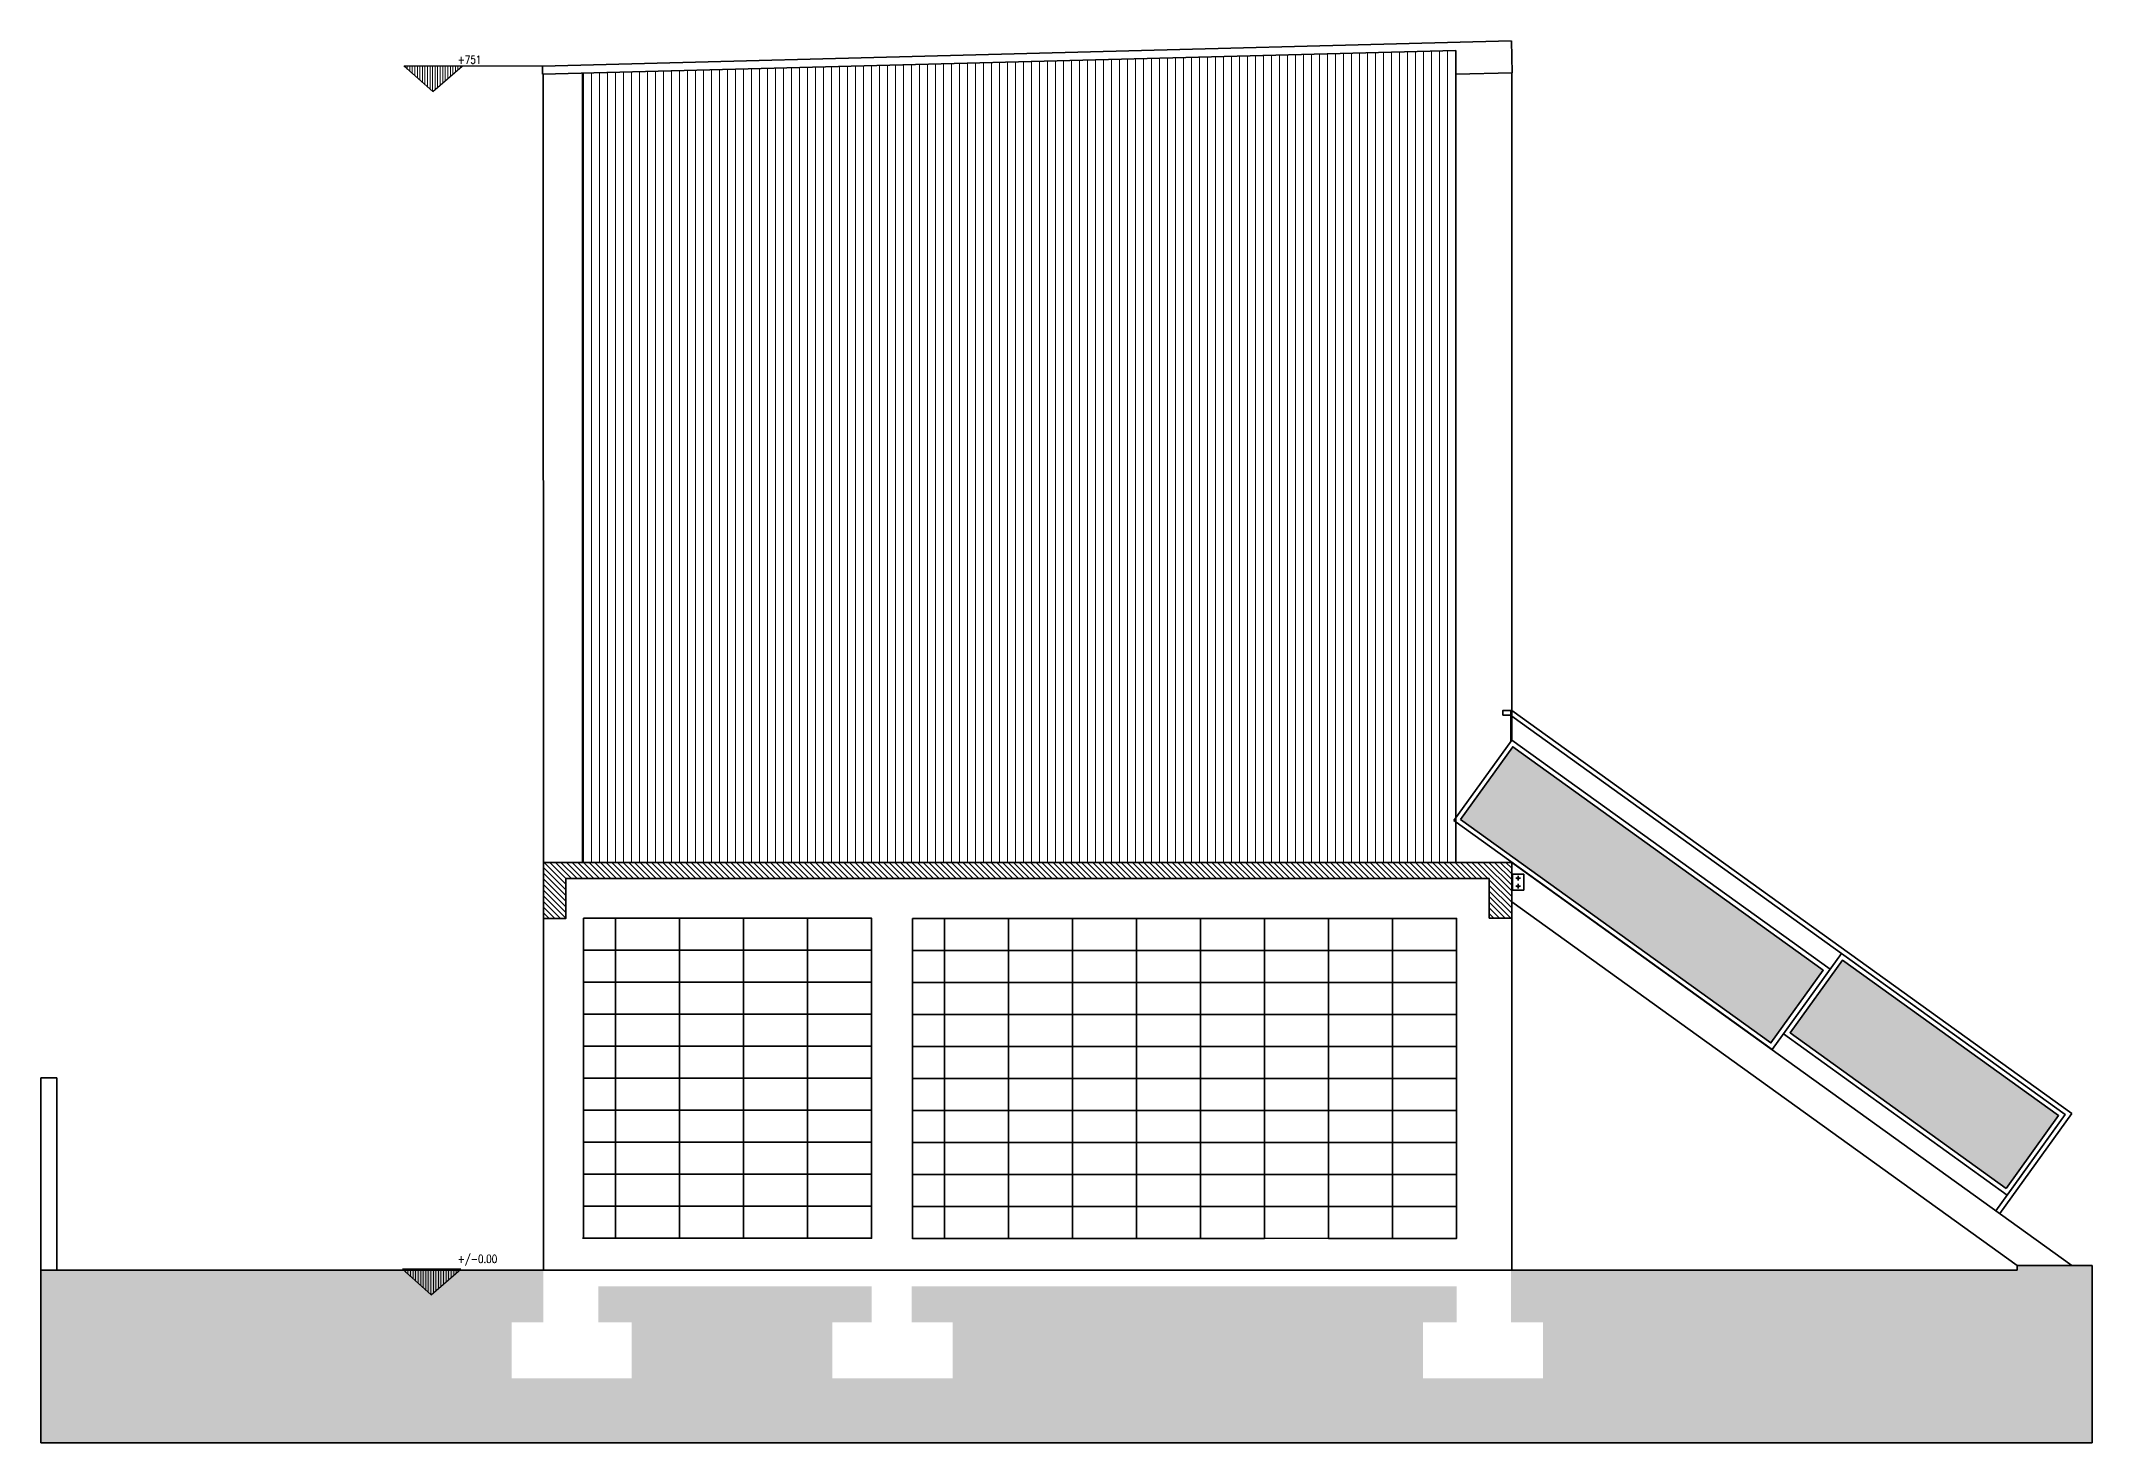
# Model space of a CAD drawing. Header units: metres. Extents: x -90 to 10476, y -9 to 23.
# Drawn here: x -75.43 to -62.61, y 13.93 to 22.69 of the extents above; entities that cross this region are included whole.
import ezdxf

# ---------------------------------------------------------------- set-up
doc = ezdxf.new("R2010")
doc.units = ezdxf.units.M
doc.header["$LTSCALE"] = 5
doc.header["$MEASUREMENT"] = 0
for name, color, linetype, lineweight in [('A-ELEV-MBE1', 7, 'Continuous', 35), ('A-ELEV-PATT', 255, 'Continuous', 18), ('A-SECT-MCUT', 7, 'Continuous', 35), ('A-SECT-PATT', 8, 'Continuous', 18)]:
    doc.layers.add(name, color=color, linetype=linetype, lineweight=lineweight)
doc.layers.add('quote', color=3, linetype='Continuous')
doc.styles.add('E-ROMANS', font='romans.shx', dxfattribs={"width": 0.8})

msp = doc.modelspace()

# ---------------------------------------------------------------- hatches: boundary and pattern name
at = {"layer": 'A-ELEV-PATT'}
h = msp.add_hatch(dxfattribs=at)
h.set_pattern_fill('ANSI31', color=256, scale=0.005, angle=225, style=0)
h.set_pattern_definition([(270, (131.505024, -109.291618), (0.015875, -4e-17), [])])
h.paths.add_polyline_path([(-73.162, 22.532), (-72.978, 22.373), (-72.794, 22.532)])
h = msp.add_hatch(dxfattribs=at)
h.set_pattern_fill('ANSI31', color=256, scale=0.005, angle=225, style=0)
h.set_pattern_definition([(270, (131.494072, -116.810018), (0.015875, -4e-17), [])])
h.paths.add_polyline_path([(-73.173, 15.014), (-72.989, 14.855), (-72.805, 15.014)])
at = {"layer": 'A-SECT-PATT'}
h = msp.add_hatch(dxfattribs=at)
h.set_pattern_fill('ANSI31', color=256, scale=0.4, angle=135, style=0)
h.set_pattern_definition([(90, (-153.388415, 86.91729), (-0.05, 6e-17), [])])
h.paths.add_polyline_path([(-66.588, 22.63), (-72.044, 22.488), (-72.044, 17.557), (-70.005, 17.557), (-69.205, 17.557), (-66.588, 17.557), (-66.588, 17.809), (-66.6, 17.818), (-66.588, 17.835)])
h = msp.add_hatch(dxfattribs=at)
h.set_pattern_fill('DOTS', color=256, scale=0.4, angle=362.9169, style=0)
h.set_pattern_definition([(2.91694, (-80.229802, 36.78063), (0.011211598, 0.025603712), [0, -0.025])])
h.paths.add_polyline_path([(-64.499, 16.492), (-63.148, 15.52), (-62.821, 15.975), (-64.171, 16.946)])
h.paths.add_polyline_path([(-66.558, 17.825), (-64.618, 16.429), (-64.291, 16.883), (-66.231, 18.279)])
h = msp.add_hatch(dxfattribs=at)
h.set_pattern_fill('ANSI31', color=256, scale=0.2, angle=90, style=0)
h.set_pattern_definition([(135, (-80.229802, 36.78063), (-0.01767767, -0.01767767), [])])
h.paths.add_polyline_path([(-72.148, 17.557), (-72.148, 17.557), (-72.288, 17.557), (-72.288, 17.207), (-72.148, 17.207), (-72.148, 17.457), (-66.378, 17.457), (-66.378, 17.208), (-66.238, 17.208), (-66.238, 17.557), (-66.378, 17.557)])
h = msp.add_hatch(dxfattribs=at)
h.set_pattern_fill('DOTS', color=256, angle=90, style=0)
h.set_pattern_definition([(360, (-75.42751, 26.39726), (0.03125, 0.0625), [0, -0.0625])])
h.paths.add_polyline_path([(-66.793, 14.683), (-66.582, 14.683), (-66.582, 14.908), (-69.988, 14.908), (-69.988, 14.683), (-69.942, 14.683), (-69.732, 14.683), (-69.732, 14.333), (-70.482, 14.333), (-70.482, 14.683), (-70.283, 14.683), (-70.238, 14.683), (-70.238, 14.908), (-71.946, 14.908), (-71.946, 14.758), (-71.946, 14.683), (-71.737, 14.683), (-71.737, 14.333), (-72.487, 14.333), (-72.487, 14.683), (-72.288, 14.683), (-72.288, 14.833), (-72.288, 15.008), (-75.428, 15.008), (-75.428, 13.929), (-62.612, 13.929), (-62.612, 15.037), (-63.08, 15.037), (-63.08, 15.008), (-66.242, 15.008), (-66.242, 14.758), (-66.242, 14.683), (-66.043, 14.683), (-66.043, 14.333), (-66.793, 14.333)])

# ---------------------------------------------------------------- linework, layer by layer
at = {"layer": 'A-ELEV-MBE1'}
for p, q in [((-66.235, 22.491), (-66.24, 22.69)), ((-72.295, 22.482), (-66.588, 22.63)), ((-66.588, 22.63), (-66.588, 22.483)), ((-72.295, 22.532), (-72.295, 22.482)), ((-72.29, 22.333), (-72.29, 22.482)), ((-72.044, 22.488), (-72.044, 17.557)), ((-66.235, 22.491), (-66.588, 22.483)), ((-66.243, 18.314), (-66.243, 18.507)), ((-66.238, 18.507), (-66.243, 18.507)), ((-66.238, 18.507), (-62.738, 15.988)), ((-66.238, 18.321), (-66.238, 18.507)), ((-66.238, 18.47), (-62.779, 15.981)), ((-66.238, 17.557), (-62.738, 15.037)), ((-66.238, 17.311), (-66.238, 17.557)), ((-66.163, 17.483), (-66.238, 17.483)), ((-66.233, 17.483), (-66.233, 17.383)), ((-66.183, 17.458), (-66.213, 17.458)), ((-66.198, 17.443), (-66.198, 17.473)), ((-66.163, 17.483), (-66.163, 17.383)), ((-66.163, 17.383), (-66.238, 17.383)), ((-66.238, 17.311), (-63.08, 15.037)), ((-66.183, 17.408), (-66.213, 17.408)), ((-66.198, 17.423), (-66.198, 17.393)), ((-72.288, 17.207), (-72.288, 15.008)), ((-72.202, 17.207), (-72.152, 17.207)), ((-66.238, 17.208), (-66.238, 15.008)), ((-75.428, 16.21), (-75.428, 15.108)), ((-75.428, 16.21), (-75.428, 15.008)), ((-75.328, 16.21), (-75.428, 16.21)), ((-75.328, 16.21), (-75.428, 16.21)), ((-75.328, 15.108), (-75.328, 16.21)), ((-75.328, 15.008), (-75.328, 16.21)), ((-62.779, 15.981), (-63.213, 15.379)), ((-62.738, 15.988), (-63.188, 15.362)), ((-72.045, 15.208), (-70.238, 15.208)), ((-69.987, 15.208), (-66.582, 15.207)), ((-72.288, 15.008), (-75.428, 15.008)), ((-75.428, 15.008), (-75.428, 13.929)), ((-63.08, 15.008), (-66.238, 15.008)), ((-63.08, 15.037), (-62.612, 15.037)), ((-63.08, 15.037), (-63.08, 15.008)), ((-62.612, 15.037), (-62.612, 13.929)), ((-62.612, 15.037), (-62.612, 13.929)), ((-62.612, 13.929), (-75.428, 13.929))]:
    msp.add_line(p, q, dxfattribs=at)
at = {"layer": 'A-ELEV-MBE1', "extrusion": (-4.44089e-16, 5.03198e-31, -1)}
for p, q in [((-69.205, 17.557), (-70.005, 17.557)), ((-69.23, 17.557), (-69.98, 17.557)), ((-69.23, 17.557), (-69.98, 17.557))]:
    msp.add_line(p, q, dxfattribs=at)
at = {"layer": 'A-ELEV-MBE1'}
for points in [[(-72.295, 22.532), (-66.242, 22.69), (-66.242, 22.69), (-66.242, 22.69), (-66.242, 22.69), (-66.242, 22.69), (-66.242, 22.69)], [(-66.588, 17.557), (-66.588, 22.483)], [(-66.238, 22.491), (-66.238, 18.507)], [(-72.288, 17.557), (-72.288, 17.557), (-72.29, 22.333), (-72.29, 22.333)], [(-72.288, 15.008), (-66.238, 15.008)]]:
    msp.add_lwpolyline(points, dxfattribs=at)
for points in [[(-66.243, 18.477), (-66.243, 18.507), (-66.293, 18.507), (-66.293, 18.477)], [(-66.6, 17.818), (-66.238, 18.321), (-64.249, 16.89), (-64.611, 16.387)], [(-66.558, 17.825), (-66.231, 18.279), (-64.291, 16.883), (-64.618, 16.429)], [(-72.038, 17.208), (-71.838, 17.208), (-71.838, 17.008), (-72.038, 17.008)], [(-71.838, 17.208), (-71.438, 17.208), (-71.438, 17.008), (-71.838, 17.008)], [(-71.438, 17.208), (-71.038, 17.208), (-71.038, 17.008), (-71.438, 17.008)], [(-71.038, 17.208), (-70.638, 17.208), (-70.638, 17.008), (-71.038, 17.008)], [(-70.638, 17.208), (-70.238, 17.208), (-70.238, 17.008), (-70.638, 17.008)], [(-69.982, 17.207), (-69.782, 17.207), (-69.782, 17.007), (-69.982, 17.007)], [(-69.782, 17.207), (-69.382, 17.207), (-69.382, 17.007), (-69.782, 17.007)], [(-69.382, 17.207), (-68.982, 17.207), (-68.982, 17.007), (-69.382, 17.007)], [(-68.982, 17.207), (-68.582, 17.207), (-68.582, 17.007), (-68.982, 17.007)], [(-68.582, 17.207), (-68.182, 17.207), (-68.182, 17.007), (-68.582, 17.007)], [(-68.182, 17.207), (-67.782, 17.207), (-67.782, 17.007), (-68.182, 17.007)], [(-67.782, 17.207), (-67.382, 17.207), (-67.382, 17.007), (-67.782, 17.007)], [(-67.382, 17.207), (-66.982, 17.207), (-66.982, 17.007), (-67.382, 17.007)], [(-66.982, 17.207), (-66.582, 17.207), (-66.582, 17.007), (-66.982, 17.007)], [(-72.038, 17.008), (-71.838, 17.008), (-71.838, 16.808), (-72.038, 16.808)], [(-71.838, 17.008), (-71.438, 17.008), (-71.438, 16.808), (-71.838, 16.808)], [(-71.438, 17.008), (-71.038, 17.008), (-71.038, 16.808), (-71.438, 16.808)], [(-71.038, 17.008), (-70.638, 17.008), (-70.638, 16.808), (-71.038, 16.808)], [(-70.638, 17.008), (-70.238, 17.008), (-70.238, 16.808), (-70.638, 16.808)], [(-69.982, 17.007), (-69.782, 17.007), (-69.782, 16.807), (-69.982, 16.807)], [(-69.782, 17.007), (-69.382, 17.007), (-69.382, 16.807), (-69.782, 16.807)], [(-69.382, 17.007), (-68.982, 17.007), (-68.982, 16.807), (-69.382, 16.807)], [(-68.982, 17.007), (-68.582, 17.007), (-68.582, 16.807), (-68.982, 16.807)], [(-68.582, 17.007), (-68.182, 17.007), (-68.182, 16.807), (-68.582, 16.807)], [(-68.182, 17.007), (-67.782, 17.007), (-67.782, 16.807), (-68.182, 16.807)], [(-67.782, 17.007), (-67.382, 17.007), (-67.382, 16.807), (-67.782, 16.807)], [(-67.382, 17.007), (-66.982, 17.007), (-66.982, 16.807), (-67.382, 16.807)], [(-66.982, 17.007), (-66.582, 17.007), (-66.582, 16.807), (-66.982, 16.807)], [(-63.142, 15.478), (-64.54, 16.485), (-64.178, 16.988), (-62.779, 15.981)], [(-63.148, 15.52), (-64.499, 16.492), (-64.171, 16.946), (-62.821, 15.975)], [(-72.038, 16.808), (-71.838, 16.808), (-71.838, 16.608), (-72.038, 16.608)], [(-71.838, 16.808), (-71.438, 16.808), (-71.438, 16.608), (-71.838, 16.608)], [(-71.438, 16.808), (-71.038, 16.808), (-71.038, 16.608), (-71.438, 16.608)], [(-71.038, 16.808), (-70.638, 16.808), (-70.638, 16.608), (-71.038, 16.608)], [(-70.638, 16.808), (-70.238, 16.808), (-70.238, 16.608), (-70.638, 16.608)], [(-69.982, 16.807), (-69.782, 16.807), (-69.782, 16.607), (-69.982, 16.607)], [(-69.782, 16.807), (-69.382, 16.807), (-69.382, 16.607), (-69.782, 16.607)], [(-69.382, 16.807), (-68.982, 16.807), (-68.982, 16.607), (-69.382, 16.607)], [(-68.982, 16.807), (-68.582, 16.807), (-68.582, 16.607), (-68.982, 16.607)], [(-68.582, 16.807), (-68.182, 16.807), (-68.182, 16.607), (-68.582, 16.607)], [(-68.182, 16.807), (-67.782, 16.807), (-67.782, 16.607), (-68.182, 16.607)], [(-67.782, 16.807), (-67.382, 16.807), (-67.382, 16.607), (-67.782, 16.607)], [(-67.382, 16.807), (-66.982, 16.807), (-66.982, 16.607), (-67.382, 16.607)], [(-66.982, 16.807), (-66.582, 16.807), (-66.582, 16.607), (-66.982, 16.607)], [(-72.038, 16.608), (-71.838, 16.608), (-71.838, 16.408), (-72.038, 16.408)], [(-71.838, 16.608), (-71.438, 16.608), (-71.438, 16.408), (-71.838, 16.408)], [(-71.438, 16.608), (-71.038, 16.608), (-71.038, 16.408), (-71.438, 16.408)], [(-71.038, 16.608), (-70.638, 16.608), (-70.638, 16.408), (-71.038, 16.408)], [(-70.638, 16.608), (-70.238, 16.608), (-70.238, 16.408), (-70.638, 16.408)], [(-69.982, 16.607), (-69.782, 16.607), (-69.782, 16.407), (-69.982, 16.407)], [(-69.782, 16.607), (-69.382, 16.607), (-69.382, 16.407), (-69.782, 16.407)], [(-69.382, 16.607), (-68.982, 16.607), (-68.982, 16.407), (-69.382, 16.407)], [(-68.982, 16.607), (-68.582, 16.607), (-68.582, 16.407), (-68.982, 16.407)], [(-68.582, 16.607), (-68.182, 16.607), (-68.182, 16.407), (-68.582, 16.407)], [(-68.182, 16.607), (-67.782, 16.607), (-67.782, 16.407), (-68.182, 16.407)], [(-67.782, 16.607), (-67.382, 16.607), (-67.382, 16.407), (-67.782, 16.407)], [(-67.382, 16.607), (-66.982, 16.607), (-66.982, 16.407), (-67.382, 16.407)], [(-66.982, 16.607), (-66.582, 16.607), (-66.582, 16.407), (-66.982, 16.407)], [(-72.038, 16.408), (-71.838, 16.408), (-71.838, 16.208), (-72.038, 16.208)], [(-71.838, 16.408), (-71.438, 16.408), (-71.438, 16.208), (-71.838, 16.208)], [(-71.438, 16.408), (-71.038, 16.408), (-71.038, 16.208), (-71.438, 16.208)], [(-71.038, 16.408), (-70.638, 16.408), (-70.638, 16.208), (-71.038, 16.208)], [(-70.638, 16.408), (-70.238, 16.408), (-70.238, 16.208), (-70.638, 16.208)], [(-69.982, 16.407), (-69.782, 16.407), (-69.782, 16.207), (-69.982, 16.207)], [(-69.782, 16.407), (-69.382, 16.407), (-69.382, 16.207), (-69.782, 16.207)], [(-69.382, 16.407), (-68.982, 16.407), (-68.982, 16.207), (-69.382, 16.207)], [(-68.982, 16.407), (-68.582, 16.407), (-68.582, 16.207), (-68.982, 16.207)], [(-68.582, 16.407), (-68.182, 16.407), (-68.182, 16.207), (-68.582, 16.207)], [(-68.182, 16.407), (-67.782, 16.407), (-67.782, 16.207), (-68.182, 16.207)], [(-67.782, 16.407), (-67.382, 16.407), (-67.382, 16.207), (-67.782, 16.207)], [(-67.382, 16.407), (-66.982, 16.407), (-66.982, 16.207), (-67.382, 16.207)], [(-66.982, 16.407), (-66.582, 16.407), (-66.582, 16.207), (-66.982, 16.207)], [(-72.038, 16.208), (-71.838, 16.208), (-71.838, 16.008), (-72.038, 16.008)], [(-71.838, 16.208), (-71.438, 16.208), (-71.438, 16.008), (-71.838, 16.008)], [(-71.438, 16.208), (-71.038, 16.208), (-71.038, 16.008), (-71.438, 16.008)], [(-71.038, 16.208), (-70.638, 16.208), (-70.638, 16.008), (-71.038, 16.008)], [(-70.638, 16.208), (-70.238, 16.208), (-70.238, 16.008), (-70.638, 16.008)], [(-69.982, 16.207), (-69.782, 16.207), (-69.782, 16.007), (-69.982, 16.007)], [(-69.782, 16.207), (-69.382, 16.207), (-69.382, 16.007), (-69.782, 16.007)], [(-69.382, 16.207), (-68.982, 16.207), (-68.982, 16.007), (-69.382, 16.007)], [(-68.982, 16.207), (-68.582, 16.207), (-68.582, 16.007), (-68.982, 16.007)], [(-68.582, 16.207), (-68.182, 16.207), (-68.182, 16.007), (-68.582, 16.007)], [(-68.182, 16.207), (-67.782, 16.207), (-67.782, 16.007), (-68.182, 16.007)], [(-67.782, 16.207), (-67.382, 16.207), (-67.382, 16.007), (-67.782, 16.007)], [(-67.382, 16.207), (-66.982, 16.207), (-66.982, 16.007), (-67.382, 16.007)], [(-66.982, 16.207), (-66.582, 16.207), (-66.582, 16.007), (-66.982, 16.007)], [(-72.038, 16.008), (-71.838, 16.008), (-71.838, 15.808), (-72.038, 15.808)], [(-71.838, 16.008), (-71.438, 16.008), (-71.438, 15.808), (-71.838, 15.808)], [(-71.438, 16.008), (-71.038, 16.008), (-71.038, 15.808), (-71.438, 15.808)], [(-71.038, 16.008), (-70.638, 16.008), (-70.638, 15.808), (-71.038, 15.808)], [(-70.638, 16.008), (-70.238, 16.008), (-70.238, 15.808), (-70.638, 15.808)], [(-69.982, 16.007), (-69.782, 16.007), (-69.782, 15.807), (-69.982, 15.807)], [(-69.782, 16.007), (-69.382, 16.007), (-69.382, 15.807), (-69.782, 15.807)], [(-69.382, 16.007), (-68.982, 16.007), (-68.982, 15.807), (-69.382, 15.807)], [(-68.982, 16.007), (-68.582, 16.007), (-68.582, 15.807), (-68.982, 15.807)], [(-68.582, 16.007), (-68.182, 16.007), (-68.182, 15.807), (-68.582, 15.807)], [(-68.182, 16.007), (-67.782, 16.007), (-67.782, 15.807), (-68.182, 15.807)], [(-67.782, 16.007), (-67.382, 16.007), (-67.382, 15.807), (-67.782, 15.807)], [(-67.382, 16.007), (-66.982, 16.007), (-66.982, 15.807), (-67.382, 15.807)], [(-66.982, 16.007), (-66.582, 16.007), (-66.582, 15.807), (-66.982, 15.807)], [(-72.038, 15.808), (-71.838, 15.808), (-71.838, 15.608), (-72.038, 15.608)], [(-71.838, 15.808), (-71.438, 15.808), (-71.438, 15.608), (-71.838, 15.608)], [(-71.438, 15.808), (-71.038, 15.808), (-71.038, 15.608), (-71.438, 15.608)], [(-71.038, 15.808), (-70.638, 15.808), (-70.638, 15.608), (-71.038, 15.608)], [(-70.638, 15.808), (-70.238, 15.808), (-70.238, 15.608), (-70.638, 15.608)], [(-69.982, 15.807), (-69.782, 15.807), (-69.782, 15.607), (-69.982, 15.607)], [(-69.782, 15.807), (-69.382, 15.807), (-69.382, 15.607), (-69.782, 15.607)], [(-69.382, 15.807), (-68.982, 15.807), (-68.982, 15.607), (-69.382, 15.607)], [(-68.982, 15.807), (-68.582, 15.807), (-68.582, 15.607), (-68.982, 15.607)], [(-68.582, 15.807), (-68.182, 15.807), (-68.182, 15.607), (-68.582, 15.607)], [(-68.182, 15.807), (-67.782, 15.807), (-67.782, 15.607), (-68.182, 15.607)], [(-67.782, 15.807), (-67.382, 15.807), (-67.382, 15.607), (-67.782, 15.607)], [(-67.382, 15.807), (-66.982, 15.807), (-66.982, 15.607), (-67.382, 15.607)], [(-66.982, 15.807), (-66.582, 15.807), (-66.582, 15.607), (-66.982, 15.607)], [(-72.038, 15.608), (-71.838, 15.608), (-71.838, 15.408), (-72.038, 15.408)], [(-71.838, 15.608), (-71.438, 15.608), (-71.438, 15.408), (-71.838, 15.408)], [(-71.438, 15.608), (-71.038, 15.608), (-71.038, 15.408), (-71.438, 15.408)], [(-71.038, 15.608), (-70.638, 15.608), (-70.638, 15.408), (-71.038, 15.408)], [(-70.638, 15.608), (-70.238, 15.608), (-70.238, 15.408), (-70.638, 15.408)], [(-69.982, 15.607), (-69.782, 15.607), (-69.782, 15.407), (-69.982, 15.407)], [(-69.782, 15.607), (-69.382, 15.607), (-69.382, 15.407), (-69.782, 15.407)], [(-69.382, 15.607), (-68.982, 15.607), (-68.982, 15.407), (-69.382, 15.407)], [(-68.982, 15.607), (-68.582, 15.607), (-68.582, 15.407), (-68.982, 15.407)], [(-68.582, 15.607), (-68.182, 15.607), (-68.182, 15.407), (-68.582, 15.407)], [(-68.182, 15.607), (-67.782, 15.607), (-67.782, 15.407), (-68.182, 15.407)], [(-67.782, 15.607), (-67.382, 15.607), (-67.382, 15.407), (-67.782, 15.407)], [(-67.382, 15.607), (-66.982, 15.607), (-66.982, 15.407), (-67.382, 15.407)], [(-66.982, 15.607), (-66.582, 15.607), (-66.582, 15.407), (-66.982, 15.407)], [(-72.038, 15.408), (-71.838, 15.408), (-71.838, 15.208), (-72.038, 15.208)], [(-71.838, 15.408), (-71.438, 15.408), (-71.438, 15.208), (-71.838, 15.208)], [(-71.438, 15.408), (-71.038, 15.408), (-71.038, 15.208), (-71.438, 15.208)], [(-71.038, 15.408), (-70.638, 15.408), (-70.638, 15.208), (-71.038, 15.208)], [(-70.638, 15.408), (-70.238, 15.408), (-70.238, 15.208), (-70.638, 15.208)], [(-69.982, 15.407), (-69.782, 15.407), (-69.782, 15.207), (-69.982, 15.207)], [(-69.782, 15.407), (-69.382, 15.407), (-69.382, 15.207), (-69.782, 15.207)], [(-69.382, 15.407), (-68.982, 15.407), (-68.982, 15.207), (-69.382, 15.207)], [(-68.982, 15.407), (-68.582, 15.407), (-68.582, 15.207), (-68.982, 15.207)], [(-68.582, 15.407), (-68.182, 15.407), (-68.182, 15.207), (-68.582, 15.207)], [(-68.182, 15.407), (-67.782, 15.407), (-67.782, 15.207), (-68.182, 15.207)], [(-67.382, 15.407), (-66.982, 15.407), (-66.982, 15.207), (-67.382, 15.207)], [(-66.982, 15.407), (-66.582, 15.407), (-66.582, 15.207), (-66.982, 15.207)]]:
    msp.add_lwpolyline(points, close=True, dxfattribs=at)
for centre in [(-66.198, 17.458), (-66.198, 17.408)]:
    msp.add_circle(centre, 0.005, dxfattribs=at)
at = {"layer": 'A-SECT-MCUT'}
for p, q in [((-66.378, 17.557), (-66.238, 17.557)), ((-66.238, 17.557), (-66.238, 17.208)), ((-66.378, 17.208), (-66.378, 17.457)), ((-66.238, 17.208), (-66.378, 17.208))]:
    msp.add_line(p, q, dxfattribs=at)
for points in [[(-72.148, 17.557), (-72.148, 17.557), (-66.378, 17.557)], [(-72.148, 17.457), (-72.148, 17.207), (-72.288, 17.207), (-72.288, 17.557), (-72.148, 17.557)], [(-66.378, 17.457), (-72.148, 17.457)]]:
    msp.add_lwpolyline(points, dxfattribs=at)
at = {"layer": 'quote'}
for p, q in [((-73.16, 22.534), (-72.979, 22.374)), ((-72.795, 22.532), (-73.158, 22.532)), ((-72.979, 22.374), (-72.795, 22.532)), ((-72.295, 22.532), (-72.795, 22.532)), ((-73.169, 15.014), (-72.99, 14.855)), ((-72.805, 15.014), (-73.169, 15.014)), ((-72.99, 14.855), (-72.805, 15.014))]:
    msp.add_line(p, q, dxfattribs=at)

# ---------------------------------------------------------------- texts
at = {"layer": 'quote', "char_height": 0.05, "attachment_point": 1, "style": 'E-ROMANS'}
for s, insert in [('+751', (-72.824, 22.598)), ('+/-0.00', (-72.824, 15.104))]:
    msp.add_mtext(s, dxfattribs=dict(at, insert=insert))

doc.saveas('drawing.dxf')
